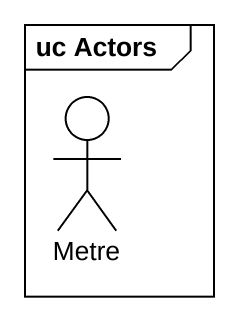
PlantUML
@startuml
mainframe uc Actors
actor Metre
@enduml
